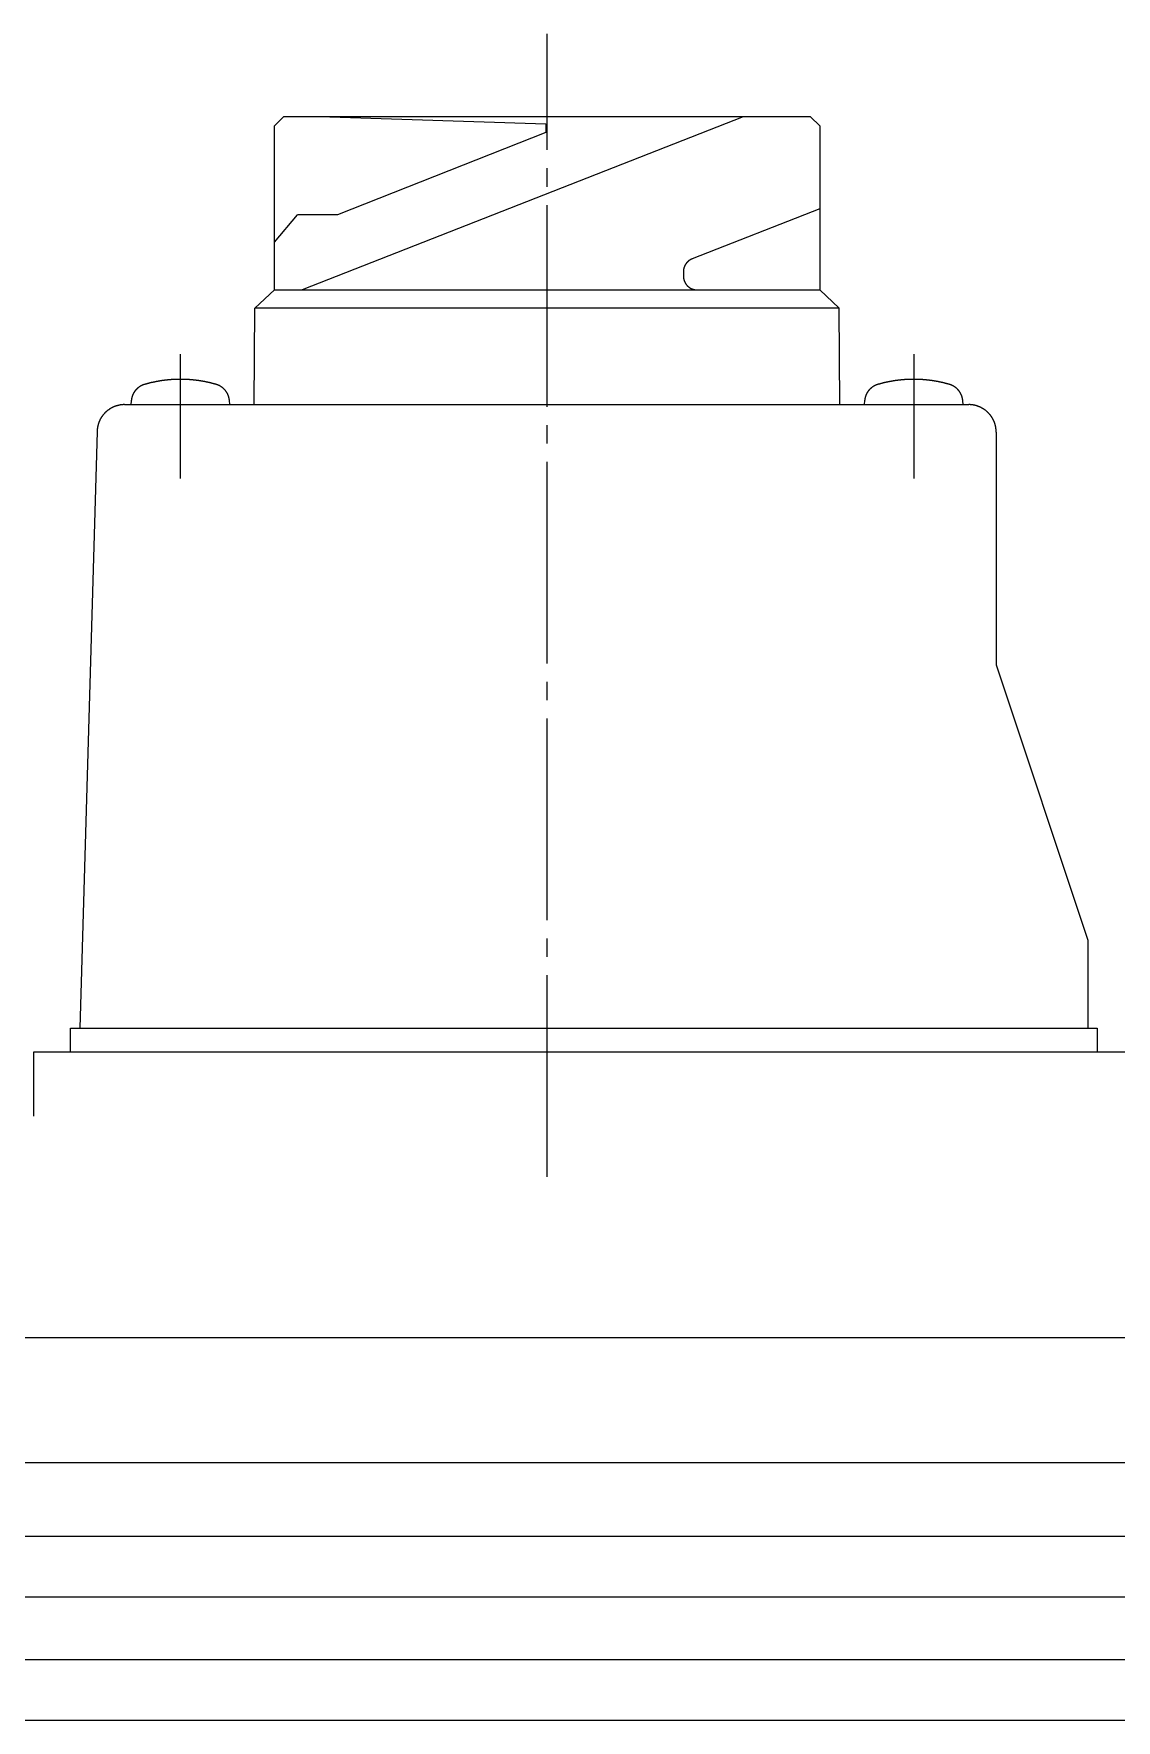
# Model space of a CAD drawing. Extents: x 0 to 671, y 0 to 384.
# Drawn here: x 289.4 to 348.4, y 291.6 to 383.5 of the extents above; entities that cross this region are included whole.
import ezdxf

# ---------------------------------------------------------------- set-up
doc = ezdxf.new("R2010")
doc.units = 0
doc.linetypes.add('DASH_CENTER', pattern=[14, 11, -1, 1, -1])
doc.layers.get('0').update_dxf_attribs({"linetype": 'CONTINUOUS'})

msp = doc.modelspace()

# ---------------------------------------------------------------- linework, layer by layer
at = {"color": 1, "linetype": 'DASH_CENTER'}
for p, q in [((317.39, 321.204), (317.39, 383.545)), ((297.39, 359.294), (297.39, 366.06)), ((337.39, 366.06), (337.39, 359.294))]:
    msp.add_line(p, q, dxfattribs=at)
at = {"color": 7, "linetype": 'CONTINUOUS'}
for p, q in [((302.515, 378.515), (303.015, 379.015)), ((331.765, 379.015), (303.015, 379.015)), ((331.765, 379.015), (303.025, 379.015)), ((328.096, 379.015), (304.036, 369.575)), ((305.542, 379.015), (317.332, 378.63)), ((332.265, 378.515), (331.765, 379.015)), ((302.515, 369.575), (302.515, 378.515)), ((317.332, 378.156), (305.952, 373.669)), ((317.332, 378.63), (317.332, 378.156)), ((332.265, 378.515), (332.265, 369.575)), ((302.515, 372.172), (303.77, 373.669)), ((305.952, 373.669), (303.77, 373.669)), ((332.265, 373.993), (325.303, 371.262)), ((324.827, 370.564), (324.827, 370.325)), ((301.455, 368.575), (302.515, 369.575)), ((302.515, 369.575), (325.577, 369.575)), ((325.577, 369.575), (332.265, 369.575)), ((332.265, 369.575), (333.325, 368.575)), ((332.265, 369.575), (333.325, 368.575)), ((301.415, 363.315), (301.455, 368.575)), ((333.325, 368.575), (301.455, 368.575)), ((333.364, 363.315), (333.324, 368.575)), ((294.714, 363.543), (294.693, 363.302)), ((300.085, 363.315), (300.066, 363.543)), ((334.714, 363.543), (334.694, 363.315)), ((340.087, 363.302), (340.066, 363.543)), ((294.346, 363.315), (340.39, 363.315)), ((292.847, 361.859), (291.898, 329.315)), ((341.89, 361.815), (341.89, 349.115)), ((341.89, 349.115), (346.89, 334.115)), ((346.89, 334.115), (346.89, 329.315)), ((291.39, 329.315), (347.39, 329.315)), ((291.39, 328.015), (291.39, 329.315)), ((347.39, 329.315), (347.39, 328.015)), ((289.39, 324.515), (289.39, 328.015)), ((289.39, 328.015), (376.89, 328.015)), ((375.89, 312.424), (255.39, 312.424)), ((255.39, 305.622), (375.89, 305.622)), ((255.39, 301.603), (375.89, 301.603)), ((255.39, 298.292), (375.89, 298.292)), ((255.39, 294.867), (375.89, 294.867)), ((255.39, 291.559), (375.89, 291.559))]:
    msp.add_line(p, q, dxfattribs=at)
for points in [[(325.303, 371.262, 0), (325.297, 371.26, 0), (325.29, 371.257, 0), (325.284, 371.254, 0), (325.277, 371.251, 0), (325.271, 371.249, 0), (325.264, 371.246, 0), (325.258, 371.243, 0), (325.252, 371.24, 0), (325.245, 371.237, 0), (325.239, 371.234, 0), (325.233, 371.23, 0), (325.227, 371.227, 0), (325.221, 371.224, 0), (325.214, 371.22, 0), (325.208, 371.217, 0), (325.202, 371.214, 0), (325.196, 371.21, 0), (325.19, 371.206, 0), (325.184, 371.203, 0), (325.178, 371.199, 0), (325.172, 371.195, 0), (325.166, 371.192, 0), (325.161, 371.188, 0), (325.155, 371.184, 0), (325.149, 371.18, 0), (325.143, 371.176, 0), (325.137, 371.172, 0), (325.132, 371.168, 0), (325.126, 371.163, 0), (325.121, 371.159, 0), (325.115, 371.155, 0), (325.11, 371.15, 0), (325.104, 371.146, 0), (325.099, 371.142, 0), (325.093, 371.137, 0), (325.088, 371.133, 0), (325.083, 371.128, 0), (325.077, 371.123, 0), (325.072, 371.119, 0), (325.067, 371.114, 0), (325.062, 371.109, 0), (325.057, 371.104, 0), (325.052, 371.099, 0), (325.047, 371.094, 0), (325.042, 371.089, 0), (325.037, 371.084, 0), (325.032, 371.079, 0), (325.027, 371.074, 0), (325.023, 371.069, 0), (325.018, 371.064, 0), (325.013, 371.059, 0), (325.009, 371.053, 0), (325.004, 371.048, 0), (325, 371.043, 0), (324.995, 371.037, 0), (324.991, 371.032, 0), (324.986, 371.026, 0), (324.982, 371.021, 0), (324.978, 371.015, 0), (324.974, 371.009, 0), (324.97, 371.004, 0), (324.965, 370.998, 0), (324.961, 370.992, 0), (324.957, 370.987, 0), (324.954, 370.981, 0), (324.95, 370.975, 0), (324.946, 370.969, 0), (324.942, 370.963, 0), (324.938, 370.957, 0), (324.935, 370.951, 0), (324.931, 370.945, 0), (324.928, 370.939, 0), (324.924, 370.933, 0), (324.921, 370.927, 0), (324.917, 370.921, 0), (324.914, 370.915, 0), (324.911, 370.908, 0), (324.908, 370.902, 0), (324.904, 370.896, 0), (324.901, 370.889, 0), (324.898, 370.883, 0), (324.895, 370.877, 0), (324.893, 370.87, 0), (324.89, 370.864, 0), (324.887, 370.858, 0), (324.884, 370.851, 0), (324.882, 370.845, 0), (324.879, 370.838, 0), (324.876, 370.832, 0), (324.874, 370.825, 0), (324.872, 370.818, 0), (324.869, 370.812, 0), (324.867, 370.805, 0), (324.865, 370.798, 0), (324.863, 370.792, 0), (324.86, 370.785, 0), (324.858, 370.778, 0), (324.856, 370.772, 0), (324.855, 370.765, 0), (324.853, 370.758, 0), (324.851, 370.751, 0), (324.849, 370.745, 0), (324.848, 370.738, 0), (324.846, 370.731, 0), (324.844, 370.724, 0), (324.843, 370.717, 0), (324.842, 370.71, 0), (324.84, 370.703, 0), (324.839, 370.697, 0), (324.838, 370.69, 0), (324.837, 370.683, 0), (324.836, 370.676, 0), (324.834, 370.669, 0), (324.834, 370.662, 0), (324.833, 370.655, 0), (324.832, 370.648, 0), (324.831, 370.641, 0), (324.83, 370.634, 0), (324.83, 370.627, 0), (324.829, 370.62, 0), (324.829, 370.613, 0), (324.828, 370.606, 0), (324.828, 370.599, 0), (324.828, 370.592, 0), (324.827, 370.585, 0), (324.827, 370.578, 0), (324.827, 370.571, 0), (324.827, 370.564, 0)], [(324.827, 370.325, 0), (324.827, 370.316, 0), (324.827, 370.307, 0), (324.828, 370.298, 0), (324.828, 370.289, 0), (324.829, 370.279, 0), (324.829, 370.27, 0), (324.83, 370.261, 0), (324.831, 370.252, 0), (324.832, 370.243, 0), (324.833, 370.234, 0), (324.834, 370.224, 0), (324.835, 370.215, 0), (324.837, 370.206, 0), (324.838, 370.197, 0), (324.84, 370.188, 0), (324.842, 370.179, 0), (324.843, 370.17, 0), (324.845, 370.161, 0), (324.847, 370.152, 0), (324.85, 370.143, 0), (324.852, 370.134, 0), (324.854, 370.125, 0), (324.857, 370.117, 0), (324.859, 370.108, 0), (324.862, 370.099, 0), (324.865, 370.09, 0), (324.868, 370.081, 0), (324.871, 370.073, 0), (324.874, 370.064, 0), (324.877, 370.056, 0), (324.881, 370.047, 0), (324.884, 370.038, 0), (324.888, 370.03, 0), (324.891, 370.022, 0), (324.895, 370.013, 0), (324.899, 370.005, 0), (324.903, 369.996, 0), (324.907, 369.988, 0), (324.911, 369.98, 0), (324.916, 369.972, 0), (324.92, 369.964, 0), (324.925, 369.956, 0), (324.929, 369.948, 0), (324.934, 369.94, 0), (324.939, 369.932, 0), (324.943, 369.924, 0), (324.948, 369.916, 0), (324.954, 369.909, 0), (324.959, 369.901, 0), (324.964, 369.894, 0), (324.969, 369.886, 0), (324.975, 369.879, 0), (324.98, 369.871, 0), (324.986, 369.864, 0), (324.992, 369.857, 0), (324.997, 369.85, 0), (325.003, 369.843, 0), (325.009, 369.836, 0), (325.015, 369.829, 0), (325.021, 369.822, 0), (325.028, 369.815, 0), (325.034, 369.808, 0), (325.04, 369.802, 0), (325.047, 369.795, 0), (325.053, 369.789, 0), (325.06, 369.782, 0), (325.067, 369.776, 0), (325.073, 369.77, 0), (325.08, 369.764, 0), (325.087, 369.758, 0), (325.094, 369.752, 0), (325.101, 369.746, 0), (325.108, 369.74, 0), (325.116, 369.734, 0), (325.123, 369.729, 0), (325.13, 369.723, 0), (325.138, 369.718, 0), (325.145, 369.712, 0), (325.153, 369.707, 0), (325.16, 369.702, 0), (325.168, 369.697, 0), (325.176, 369.692, 0), (325.184, 369.687, 0), (325.192, 369.682, 0), (325.199, 369.677, 0), (325.207, 369.673, 0), (325.215, 369.668, 0), (325.224, 369.664, 0), (325.232, 369.66, 0), (325.24, 369.656, 0), (325.248, 369.651, 0), (325.256, 369.647, 0), (325.265, 369.644, 0), (325.273, 369.64, 0), (325.282, 369.636, 0), (325.29, 369.633, 0), (325.299, 369.629, 0), (325.307, 369.626, 0), (325.316, 369.622, 0), (325.324, 369.619, 0), (325.333, 369.616, 0), (325.342, 369.613, 0), (325.351, 369.61, 0), (325.359, 369.608, 0), (325.368, 369.605, 0), (325.377, 369.603, 0), (325.386, 369.6, 0), (325.395, 369.598, 0), (325.404, 369.596, 0), (325.413, 369.594, 0), (325.422, 369.592, 0), (325.431, 369.59, 0), (325.44, 369.588, 0), (325.449, 369.586, 0), (325.458, 369.585, 0), (325.467, 369.584, 0), (325.476, 369.582, 0), (325.485, 369.581, 0), (325.494, 369.58, 0), (325.504, 369.579, 0), (325.513, 369.578, 0), (325.522, 369.577, 0), (325.531, 369.577, 0), (325.54, 369.576, 0), (325.55, 369.576, 0), (325.559, 369.576, 0), (325.568, 369.575, 0), (325.577, 369.575, 0)], [(295.43, 364.416, 0), (295.421, 364.413, 0), (295.412, 364.41, 0), (295.403, 364.407, 0), (295.394, 364.404, 0), (295.385, 364.401, 0), (295.376, 364.398, 0), (295.368, 364.395, 0), (295.359, 364.392, 0), (295.35, 364.389, 0), (295.341, 364.385, 0), (295.333, 364.382, 0), (295.324, 364.378, 0), (295.315, 364.374, 0), (295.307, 364.371, 0), (295.298, 364.367, 0), (295.29, 364.363, 0), (295.281, 364.359, 0), (295.273, 364.355, 0), (295.264, 364.351, 0), (295.256, 364.347, 0), (295.248, 364.342, 0), (295.239, 364.338, 0), (295.231, 364.333, 0), (295.223, 364.329, 0), (295.215, 364.324, 0), (295.207, 364.32, 0), (295.199, 364.315, 0), (295.191, 364.31, 0), (295.183, 364.305, 0), (295.175, 364.3, 0), (295.167, 364.295, 0), (295.159, 364.29, 0), (295.151, 364.285, 0), (295.143, 364.279, 0), (295.136, 364.274, 0), (295.128, 364.269, 0), (295.12, 364.263, 0), (295.113, 364.258, 0), (295.105, 364.252, 0), (295.098, 364.246, 0), (295.09, 364.241, 0), (295.083, 364.235, 0), (295.076, 364.229, 0), (295.069, 364.223, 0), (295.062, 364.217, 0), (295.054, 364.211, 0), (295.047, 364.204, 0), (295.04, 364.198, 0), (295.033, 364.192, 0), (295.027, 364.186, 0), (295.02, 364.179, 0), (295.013, 364.173, 0), (295.006, 364.166, 0), (295, 364.159, 0), (294.993, 364.153, 0), (294.987, 364.146, 0), (294.98, 364.139, 0), (294.974, 364.132, 0), (294.967, 364.125, 0), (294.961, 364.118, 0), (294.955, 364.111, 0), (294.949, 364.104, 0), (294.943, 364.097, 0), (294.937, 364.09, 0), (294.931, 364.083, 0), (294.925, 364.075, 0), (294.919, 364.068, 0), (294.914, 364.06, 0), (294.908, 364.053, 0), (294.902, 364.045, 0), (294.897, 364.038, 0), (294.892, 364.03, 0), (294.886, 364.022, 0), (294.881, 364.015, 0), (294.876, 364.007, 0), (294.871, 363.999, 0), (294.866, 363.991, 0), (294.861, 363.983, 0), (294.856, 363.975, 0), (294.851, 363.967, 0), (294.846, 363.959, 0), (294.841, 363.951, 0), (294.837, 363.943, 0), (294.832, 363.935, 0), (294.828, 363.926, 0), (294.823, 363.918, 0), (294.819, 363.91, 0), (294.815, 363.901, 0), (294.811, 363.893, 0), (294.807, 363.885, 0), (294.803, 363.876, 0), (294.799, 363.868, 0), (294.795, 363.859, 0), (294.791, 363.85, 0), (294.788, 363.842, 0), (294.784, 363.833, 0), (294.78, 363.824, 0), (294.777, 363.816, 0), (294.774, 363.807, 0), (294.77, 363.798, 0), (294.767, 363.789, 0), (294.764, 363.78, 0), (294.761, 363.772, 0), (294.758, 363.763, 0), (294.755, 363.754, 0), (294.753, 363.745, 0), (294.75, 363.736, 0), (294.747, 363.727, 0), (294.745, 363.718, 0), (294.743, 363.709, 0), (294.74, 363.7, 0), (294.738, 363.691, 0), (294.736, 363.681, 0), (294.734, 363.672, 0), (294.732, 363.663, 0), (294.73, 363.654, 0), (294.728, 363.645, 0), (294.726, 363.636, 0), (294.725, 363.626, 0), (294.723, 363.617, 0), (294.722, 363.608, 0), (294.72, 363.599, 0), (294.719, 363.589, 0), (294.718, 363.58, 0), (294.717, 363.571, 0), (294.716, 363.561, 0), (294.715, 363.552, 0), (294.714, 363.543, 0)], [(297.39, 364.695, 0), (297.374, 364.695, 0), (297.359, 364.695, 0), (297.343, 364.695, 0), (297.328, 364.695, 0), (297.312, 364.695, 0), (297.297, 364.695, 0), (297.281, 364.695, 0), (297.266, 364.694, 0), (297.25, 364.694, 0), (297.234, 364.694, 0), (297.219, 364.693, 0), (297.203, 364.693, 0), (297.188, 364.693, 0), (297.172, 364.692, 0), (297.157, 364.692, 0), (297.141, 364.691, 0), (297.126, 364.69, 0), (297.11, 364.69, 0), (297.095, 364.689, 0), (297.079, 364.689, 0), (297.064, 364.688, 0), (297.048, 364.687, 0), (297.033, 364.686, 0), (297.017, 364.686, 0), (297.002, 364.685, 0), (296.986, 364.684, 0), (296.971, 364.683, 0), (296.955, 364.682, 0), (296.94, 364.681, 0), (296.924, 364.68, 0), (296.909, 364.679, 0), (296.894, 364.678, 0), (296.878, 364.677, 0), (296.863, 364.676, 0), (296.847, 364.674, 0), (296.832, 364.673, 0), (296.816, 364.672, 0), (296.801, 364.671, 0), (296.785, 364.669, 0), (296.77, 364.668, 0), (296.754, 364.667, 0), (296.739, 364.665, 0), (296.723, 364.664, 0), (296.708, 364.662, 0), (296.693, 364.661, 0), (296.677, 364.659, 0), (296.662, 364.657, 0), (296.646, 364.656, 0), (296.631, 364.654, 0), (296.615, 364.652, 0), (296.6, 364.651, 0), (296.585, 364.649, 0), (296.569, 364.647, 0), (296.554, 364.645, 0), (296.538, 364.643, 0), (296.523, 364.642, 0), (296.508, 364.64, 0), (296.492, 364.638, 0), (296.477, 364.636, 0), (296.461, 364.634, 0), (296.446, 364.632, 0), (296.431, 364.629, 0), (296.415, 364.627, 0), (296.4, 364.625, 0), (296.385, 364.623, 0), (296.369, 364.621, 0), (296.354, 364.618, 0), (296.338, 364.616, 0), (296.323, 364.614, 0), (296.308, 364.611, 0), (296.292, 364.609, 0), (296.277, 364.606, 0), (296.262, 364.604, 0), (296.247, 364.601, 0), (296.231, 364.599, 0), (296.216, 364.596, 0), (296.201, 364.594, 0), (296.185, 364.591, 0), (296.17, 364.588, 0), (296.155, 364.586, 0), (296.139, 364.583, 0), (296.124, 364.58, 0), (296.109, 364.577, 0), (296.094, 364.574, 0), (296.078, 364.572, 0), (296.063, 364.569, 0), (296.048, 364.566, 0), (296.033, 364.563, 0), (296.018, 364.56, 0), (296.002, 364.557, 0), (295.987, 364.553, 0), (295.972, 364.55, 0), (295.957, 364.547, 0), (295.942, 364.544, 0), (295.926, 364.541, 0), (295.911, 364.538, 0), (295.896, 364.534, 0), (295.881, 364.531, 0), (295.866, 364.528, 0), (295.851, 364.524, 0), (295.835, 364.521, 0), (295.82, 364.517, 0), (295.805, 364.514, 0), (295.79, 364.51, 0), (295.775, 364.507, 0), (295.76, 364.503, 0), (295.745, 364.499, 0), (295.73, 364.496, 0), (295.715, 364.492, 0), (295.7, 364.488, 0), (295.685, 364.485, 0), (295.67, 364.481, 0), (295.654, 364.477, 0), (295.639, 364.473, 0), (295.624, 364.469, 0), (295.609, 364.465, 0), (295.594, 364.461, 0), (295.579, 364.457, 0), (295.564, 364.453, 0), (295.549, 364.449, 0), (295.535, 364.445, 0), (295.52, 364.441, 0), (295.505, 364.437, 0), (295.49, 364.433, 0), (295.475, 364.428, 0), (295.46, 364.424, 0), (295.445, 364.42, 0), (295.43, 364.416, 0)], [(299.349, 364.416, 0), (299.334, 364.42, 0), (299.319, 364.424, 0), (299.305, 364.428, 0), (299.29, 364.433, 0), (299.275, 364.437, 0), (299.26, 364.441, 0), (299.245, 364.445, 0), (299.23, 364.449, 0), (299.215, 364.453, 0), (299.2, 364.457, 0), (299.185, 364.461, 0), (299.17, 364.465, 0), (299.155, 364.469, 0), (299.14, 364.473, 0), (299.125, 364.477, 0), (299.11, 364.481, 0), (299.095, 364.485, 0), (299.08, 364.488, 0), (299.065, 364.492, 0), (299.049, 364.496, 0), (299.034, 364.499, 0), (299.019, 364.503, 0), (299.004, 364.507, 0), (298.989, 364.51, 0), (298.974, 364.514, 0), (298.959, 364.517, 0), (298.944, 364.521, 0), (298.929, 364.524, 0), (298.914, 364.528, 0), (298.898, 364.531, 0), (298.883, 364.534, 0), (298.868, 364.538, 0), (298.853, 364.541, 0), (298.838, 364.544, 0), (298.823, 364.547, 0), (298.807, 364.55, 0), (298.792, 364.553, 0), (298.777, 364.557, 0), (298.762, 364.56, 0), (298.746, 364.563, 0), (298.731, 364.566, 0), (298.716, 364.569, 0), (298.701, 364.572, 0), (298.686, 364.574, 0), (298.67, 364.577, 0), (298.655, 364.58, 0), (298.64, 364.583, 0), (298.624, 364.586, 0), (298.609, 364.588, 0), (298.594, 364.591, 0), (298.579, 364.594, 0), (298.563, 364.596, 0), (298.548, 364.599, 0), (298.533, 364.601, 0), (298.517, 364.604, 0), (298.502, 364.606, 0), (298.487, 364.609, 0), (298.471, 364.611, 0), (298.456, 364.614, 0), (298.441, 364.616, 0), (298.425, 364.618, 0), (298.41, 364.621, 0), (298.395, 364.623, 0), (298.379, 364.625, 0), (298.364, 364.627, 0), (298.349, 364.629, 0), (298.333, 364.632, 0), (298.318, 364.634, 0), (298.303, 364.636, 0), (298.287, 364.638, 0), (298.272, 364.64, 0), (298.256, 364.642, 0), (298.241, 364.643, 0), (298.226, 364.645, 0), (298.21, 364.647, 0), (298.195, 364.649, 0), (298.179, 364.651, 0), (298.164, 364.652, 0), (298.148, 364.654, 0), (298.133, 364.656, 0), (298.118, 364.657, 0), (298.102, 364.659, 0), (298.087, 364.661, 0), (298.071, 364.662, 0), (298.056, 364.664, 0), (298.04, 364.665, 0), (298.025, 364.667, 0), (298.009, 364.668, 0), (297.994, 364.669, 0), (297.979, 364.671, 0), (297.963, 364.672, 0), (297.948, 364.673, 0), (297.932, 364.674, 0), (297.917, 364.676, 0), (297.901, 364.677, 0), (297.886, 364.678, 0), (297.87, 364.679, 0), (297.855, 364.68, 0), (297.839, 364.681, 0), (297.824, 364.682, 0), (297.808, 364.683, 0), (297.793, 364.684, 0), (297.777, 364.685, 0), (297.762, 364.686, 0), (297.746, 364.686, 0), (297.731, 364.687, 0), (297.715, 364.688, 0), (297.7, 364.689, 0), (297.684, 364.689, 0), (297.669, 364.69, 0), (297.653, 364.69, 0), (297.638, 364.691, 0), (297.622, 364.692, 0), (297.607, 364.692, 0), (297.591, 364.693, 0), (297.576, 364.693, 0), (297.56, 364.693, 0), (297.545, 364.694, 0), (297.529, 364.694, 0), (297.514, 364.694, 0), (297.498, 364.695, 0), (297.483, 364.695, 0), (297.467, 364.695, 0), (297.452, 364.695, 0), (297.436, 364.695, 0), (297.421, 364.695, 0), (297.405, 364.695, 0), (297.39, 364.695, 0)], [(300.066, 363.543, 0), (300.065, 363.552, 0), (300.064, 363.561, 0), (300.063, 363.571, 0), (300.062, 363.58, 0), (300.06, 363.589, 0), (300.059, 363.599, 0), (300.058, 363.608, 0), (300.056, 363.617, 0), (300.055, 363.626, 0), (300.053, 363.636, 0), (300.051, 363.645, 0), (300.049, 363.654, 0), (300.048, 363.663, 0), (300.046, 363.672, 0), (300.043, 363.681, 0), (300.041, 363.691, 0), (300.039, 363.7, 0), (300.037, 363.709, 0), (300.034, 363.718, 0), (300.032, 363.727, 0), (300.029, 363.736, 0), (300.027, 363.745, 0), (300.024, 363.754, 0), (300.021, 363.763, 0), (300.018, 363.772, 0), (300.015, 363.78, 0), (300.012, 363.789, 0), (300.009, 363.798, 0), (300.006, 363.807, 0), (300.002, 363.816, 0), (299.999, 363.824, 0), (299.995, 363.833, 0), (299.992, 363.842, 0), (299.988, 363.85, 0), (299.984, 363.859, 0), (299.98, 363.868, 0), (299.977, 363.876, 0), (299.973, 363.885, 0), (299.969, 363.893, 0), (299.964, 363.901, 0), (299.96, 363.91, 0), (299.956, 363.918, 0), (299.951, 363.926, 0), (299.947, 363.935, 0), (299.943, 363.943, 0), (299.938, 363.951, 0), (299.933, 363.959, 0), (299.928, 363.967, 0), (299.924, 363.975, 0), (299.919, 363.983, 0), (299.914, 363.991, 0), (299.909, 363.999, 0), (299.904, 364.007, 0), (299.898, 364.015, 0), (299.893, 364.022, 0), (299.888, 364.03, 0), (299.882, 364.038, 0), (299.877, 364.045, 0), (299.871, 364.053, 0), (299.866, 364.06, 0), (299.86, 364.068, 0), (299.854, 364.075, 0), (299.848, 364.083, 0), (299.842, 364.09, 0), (299.836, 364.097, 0), (299.83, 364.104, 0), (299.824, 364.111, 0), (299.818, 364.118, 0), (299.812, 364.125, 0), (299.805, 364.132, 0), (299.799, 364.139, 0), (299.793, 364.146, 0), (299.786, 364.153, 0), (299.78, 364.159, 0), (299.773, 364.166, 0), (299.766, 364.173, 0), (299.76, 364.179, 0), (299.753, 364.186, 0), (299.746, 364.192, 0), (299.739, 364.198, 0), (299.732, 364.204, 0), (299.725, 364.211, 0), (299.718, 364.217, 0), (299.711, 364.223, 0), (299.703, 364.229, 0), (299.696, 364.235, 0), (299.689, 364.241, 0), (299.681, 364.246, 0), (299.674, 364.252, 0), (299.666, 364.258, 0), (299.659, 364.263, 0), (299.651, 364.269, 0), (299.644, 364.274, 0), (299.636, 364.279, 0), (299.628, 364.285, 0), (299.62, 364.29, 0), (299.613, 364.295, 0), (299.605, 364.3, 0), (299.597, 364.305, 0), (299.589, 364.31, 0), (299.581, 364.315, 0), (299.573, 364.32, 0), (299.565, 364.324, 0), (299.556, 364.329, 0), (299.548, 364.333, 0), (299.54, 364.338, 0), (299.532, 364.342, 0), (299.523, 364.347, 0), (299.515, 364.351, 0), (299.506, 364.355, 0), (299.498, 364.359, 0), (299.49, 364.363, 0), (299.481, 364.367, 0), (299.472, 364.371, 0), (299.464, 364.374, 0), (299.455, 364.378, 0), (299.447, 364.382, 0), (299.438, 364.385, 0), (299.429, 364.389, 0), (299.42, 364.392, 0), (299.412, 364.395, 0), (299.403, 364.398, 0), (299.394, 364.401, 0), (299.385, 364.404, 0), (299.376, 364.407, 0), (299.367, 364.41, 0), (299.358, 364.413, 0), (299.349, 364.416, 0)], [(335.43, 364.416, 0), (335.421, 364.413, 0), (335.412, 364.41, 0), (335.403, 364.407, 0), (335.394, 364.404, 0), (335.385, 364.401, 0), (335.376, 364.398, 0), (335.368, 364.395, 0), (335.359, 364.392, 0), (335.35, 364.389, 0), (335.341, 364.385, 0), (335.333, 364.382, 0), (335.324, 364.378, 0), (335.315, 364.374, 0), (335.307, 364.371, 0), (335.298, 364.367, 0), (335.29, 364.363, 0), (335.281, 364.359, 0), (335.273, 364.355, 0), (335.264, 364.351, 0), (335.256, 364.347, 0), (335.248, 364.342, 0), (335.239, 364.338, 0), (335.231, 364.333, 0), (335.223, 364.329, 0), (335.215, 364.324, 0), (335.207, 364.32, 0), (335.199, 364.315, 0), (335.191, 364.31, 0), (335.183, 364.305, 0), (335.175, 364.3, 0), (335.167, 364.295, 0), (335.159, 364.29, 0), (335.151, 364.285, 0), (335.143, 364.279, 0), (335.136, 364.274, 0), (335.128, 364.269, 0), (335.12, 364.263, 0), (335.113, 364.258, 0), (335.105, 364.252, 0), (335.098, 364.246, 0), (335.09, 364.241, 0), (335.083, 364.235, 0), (335.076, 364.229, 0), (335.069, 364.223, 0), (335.062, 364.217, 0), (335.054, 364.211, 0), (335.047, 364.204, 0), (335.04, 364.198, 0), (335.033, 364.192, 0), (335.027, 364.186, 0), (335.02, 364.179, 0), (335.013, 364.173, 0), (335.006, 364.166, 0), (335, 364.159, 0), (334.993, 364.153, 0), (334.987, 364.146, 0), (334.98, 364.139, 0), (334.974, 364.132, 0), (334.967, 364.125, 0), (334.961, 364.118, 0), (334.955, 364.111, 0), (334.949, 364.104, 0), (334.943, 364.097, 0), (334.937, 364.09, 0), (334.931, 364.083, 0), (334.925, 364.075, 0), (334.919, 364.068, 0), (334.914, 364.06, 0), (334.908, 364.053, 0), (334.902, 364.045, 0), (334.897, 364.038, 0), (334.892, 364.03, 0), (334.886, 364.022, 0), (334.881, 364.015, 0), (334.876, 364.007, 0), (334.871, 363.999, 0), (334.866, 363.991, 0), (334.861, 363.983, 0), (334.856, 363.975, 0), (334.851, 363.967, 0), (334.846, 363.959, 0), (334.841, 363.951, 0), (334.837, 363.943, 0), (334.832, 363.935, 0), (334.828, 363.926, 0), (334.823, 363.918, 0), (334.819, 363.91, 0), (334.815, 363.901, 0), (334.811, 363.893, 0), (334.807, 363.885, 0), (334.803, 363.876, 0), (334.799, 363.868, 0), (334.795, 363.859, 0), (334.791, 363.85, 0), (334.788, 363.842, 0), (334.784, 363.833, 0), (334.78, 363.824, 0), (334.777, 363.816, 0), (334.774, 363.807, 0), (334.77, 363.798, 0), (334.767, 363.789, 0), (334.764, 363.78, 0), (334.761, 363.772, 0), (334.758, 363.763, 0), (334.755, 363.754, 0), (334.753, 363.745, 0), (334.75, 363.736, 0), (334.747, 363.727, 0), (334.745, 363.718, 0), (334.743, 363.709, 0), (334.74, 363.7, 0), (334.738, 363.691, 0), (334.736, 363.681, 0), (334.734, 363.672, 0), (334.732, 363.663, 0), (334.73, 363.654, 0), (334.728, 363.645, 0), (334.726, 363.636, 0), (334.725, 363.626, 0), (334.723, 363.617, 0), (334.722, 363.608, 0), (334.72, 363.599, 0), (334.719, 363.589, 0), (334.718, 363.58, 0), (334.717, 363.571, 0), (334.716, 363.561, 0), (334.715, 363.552, 0), (334.714, 363.543, 0)], [(337.39, 364.695, 0), (337.374, 364.695, 0), (337.359, 364.695, 0), (337.343, 364.695, 0), (337.328, 364.695, 0), (337.312, 364.695, 0), (337.297, 364.695, 0), (337.281, 364.695, 0), (337.266, 364.694, 0), (337.25, 364.694, 0), (337.234, 364.694, 0), (337.219, 364.693, 0), (337.203, 364.693, 0), (337.188, 364.693, 0), (337.172, 364.692, 0), (337.157, 364.692, 0), (337.141, 364.691, 0), (337.126, 364.69, 0), (337.11, 364.69, 0), (337.095, 364.689, 0), (337.079, 364.689, 0), (337.064, 364.688, 0), (337.048, 364.687, 0), (337.033, 364.686, 0), (337.017, 364.686, 0), (337.002, 364.685, 0), (336.986, 364.684, 0), (336.971, 364.683, 0), (336.955, 364.682, 0), (336.94, 364.681, 0), (336.924, 364.68, 0), (336.909, 364.679, 0), (336.894, 364.678, 0), (336.878, 364.677, 0), (336.863, 364.676, 0), (336.847, 364.674, 0), (336.832, 364.673, 0), (336.816, 364.672, 0), (336.801, 364.671, 0), (336.785, 364.669, 0), (336.77, 364.668, 0), (336.754, 364.667, 0), (336.739, 364.665, 0), (336.723, 364.664, 0), (336.708, 364.662, 0), (336.693, 364.661, 0), (336.677, 364.659, 0), (336.662, 364.657, 0), (336.646, 364.656, 0), (336.631, 364.654, 0), (336.615, 364.652, 0), (336.6, 364.651, 0), (336.585, 364.649, 0), (336.569, 364.647, 0), (336.554, 364.645, 0), (336.538, 364.643, 0), (336.523, 364.642, 0), (336.508, 364.64, 0), (336.492, 364.638, 0), (336.477, 364.636, 0), (336.461, 364.634, 0), (336.446, 364.632, 0), (336.431, 364.629, 0), (336.415, 364.627, 0), (336.4, 364.625, 0), (336.385, 364.623, 0), (336.369, 364.621, 0), (336.354, 364.618, 0), (336.338, 364.616, 0), (336.323, 364.614, 0), (336.308, 364.611, 0), (336.292, 364.609, 0), (336.277, 364.606, 0), (336.262, 364.604, 0), (336.247, 364.601, 0), (336.231, 364.599, 0), (336.216, 364.596, 0), (336.201, 364.594, 0), (336.185, 364.591, 0), (336.17, 364.588, 0), (336.155, 364.586, 0), (336.139, 364.583, 0), (336.124, 364.58, 0), (336.109, 364.577, 0), (336.094, 364.574, 0), (336.078, 364.572, 0), (336.063, 364.569, 0), (336.048, 364.566, 0), (336.033, 364.563, 0), (336.018, 364.56, 0), (336.002, 364.557, 0), (335.987, 364.553, 0), (335.972, 364.55, 0), (335.957, 364.547, 0), (335.942, 364.544, 0), (335.926, 364.541, 0), (335.911, 364.538, 0), (335.896, 364.534, 0), (335.881, 364.531, 0), (335.866, 364.528, 0), (335.851, 364.524, 0), (335.835, 364.521, 0), (335.82, 364.517, 0), (335.805, 364.514, 0), (335.79, 364.51, 0), (335.775, 364.507, 0), (335.76, 364.503, 0), (335.745, 364.499, 0), (335.73, 364.496, 0), (335.715, 364.492, 0), (335.7, 364.488, 0), (335.685, 364.485, 0), (335.67, 364.481, 0), (335.654, 364.477, 0), (335.639, 364.473, 0), (335.624, 364.469, 0), (335.609, 364.465, 0), (335.594, 364.461, 0), (335.579, 364.457, 0), (335.564, 364.453, 0), (335.549, 364.449, 0), (335.535, 364.445, 0), (335.52, 364.441, 0), (335.505, 364.437, 0), (335.49, 364.433, 0), (335.475, 364.428, 0), (335.46, 364.424, 0), (335.445, 364.42, 0), (335.43, 364.416, 0)], [(339.349, 364.416, 0), (339.334, 364.42, 0), (339.319, 364.424, 0), (339.305, 364.428, 0), (339.29, 364.433, 0), (339.275, 364.437, 0), (339.26, 364.441, 0), (339.245, 364.445, 0), (339.23, 364.449, 0), (339.215, 364.453, 0), (339.2, 364.457, 0), (339.185, 364.461, 0), (339.17, 364.465, 0), (339.155, 364.469, 0), (339.14, 364.473, 0), (339.125, 364.477, 0), (339.11, 364.481, 0), (339.095, 364.485, 0), (339.08, 364.488, 0), (339.065, 364.492, 0), (339.049, 364.496, 0), (339.034, 364.499, 0), (339.019, 364.503, 0), (339.004, 364.507, 0), (338.989, 364.51, 0), (338.974, 364.514, 0), (338.959, 364.517, 0), (338.944, 364.521, 0), (338.929, 364.524, 0), (338.914, 364.528, 0), (338.898, 364.531, 0), (338.883, 364.534, 0), (338.868, 364.538, 0), (338.853, 364.541, 0), (338.838, 364.544, 0), (338.823, 364.547, 0), (338.807, 364.55, 0), (338.792, 364.553, 0), (338.777, 364.557, 0), (338.762, 364.56, 0), (338.746, 364.563, 0), (338.731, 364.566, 0), (338.716, 364.569, 0), (338.701, 364.572, 0), (338.686, 364.574, 0), (338.67, 364.577, 0), (338.655, 364.58, 0), (338.64, 364.583, 0), (338.624, 364.586, 0), (338.609, 364.588, 0), (338.594, 364.591, 0), (338.579, 364.594, 0), (338.563, 364.596, 0), (338.548, 364.599, 0), (338.533, 364.601, 0), (338.517, 364.604, 0), (338.502, 364.606, 0), (338.487, 364.609, 0), (338.471, 364.611, 0), (338.456, 364.614, 0), (338.441, 364.616, 0), (338.425, 364.618, 0), (338.41, 364.621, 0), (338.395, 364.623, 0), (338.379, 364.625, 0), (338.364, 364.627, 0), (338.349, 364.629, 0), (338.333, 364.632, 0), (338.318, 364.634, 0), (338.303, 364.636, 0), (338.287, 364.638, 0), (338.272, 364.64, 0), (338.256, 364.642, 0), (338.241, 364.643, 0), (338.226, 364.645, 0), (338.21, 364.647, 0), (338.195, 364.649, 0), (338.179, 364.651, 0), (338.164, 364.652, 0), (338.148, 364.654, 0), (338.133, 364.656, 0), (338.118, 364.657, 0), (338.102, 364.659, 0), (338.087, 364.661, 0), (338.071, 364.662, 0), (338.056, 364.664, 0), (338.04, 364.665, 0), (338.025, 364.667, 0), (338.009, 364.668, 0), (337.994, 364.669, 0), (337.979, 364.671, 0), (337.963, 364.672, 0), (337.948, 364.673, 0), (337.932, 364.674, 0), (337.917, 364.676, 0), (337.901, 364.677, 0), (337.886, 364.678, 0), (337.87, 364.679, 0), (337.855, 364.68, 0), (337.839, 364.681, 0), (337.824, 364.682, 0), (337.808, 364.683, 0), (337.793, 364.684, 0), (337.777, 364.685, 0), (337.762, 364.686, 0), (337.746, 364.686, 0), (337.731, 364.687, 0), (337.715, 364.688, 0), (337.7, 364.689, 0), (337.684, 364.689, 0), (337.669, 364.69, 0), (337.653, 364.69, 0), (337.638, 364.691, 0), (337.622, 364.692, 0), (337.607, 364.692, 0), (337.591, 364.693, 0), (337.576, 364.693, 0), (337.56, 364.693, 0), (337.545, 364.694, 0), (337.529, 364.694, 0), (337.514, 364.694, 0), (337.498, 364.695, 0), (337.483, 364.695, 0), (337.467, 364.695, 0), (337.452, 364.695, 0), (337.436, 364.695, 0), (337.421, 364.695, 0), (337.405, 364.695, 0), (337.39, 364.695, 0)], [(340.066, 363.543, 0), (340.065, 363.552, 0), (340.064, 363.561, 0), (340.063, 363.571, 0), (340.062, 363.58, 0), (340.06, 363.589, 0), (340.059, 363.599, 0), (340.058, 363.608, 0), (340.056, 363.617, 0), (340.055, 363.626, 0), (340.053, 363.636, 0), (340.051, 363.645, 0), (340.049, 363.654, 0), (340.048, 363.663, 0), (340.046, 363.672, 0), (340.043, 363.681, 0), (340.041, 363.691, 0), (340.039, 363.7, 0), (340.037, 363.709, 0), (340.034, 363.718, 0), (340.032, 363.727, 0), (340.029, 363.736, 0), (340.027, 363.745, 0), (340.024, 363.754, 0), (340.021, 363.763, 0), (340.018, 363.772, 0), (340.015, 363.78, 0), (340.012, 363.789, 0), (340.009, 363.798, 0), (340.006, 363.807, 0), (340.002, 363.816, 0), (339.999, 363.824, 0), (339.995, 363.833, 0), (339.992, 363.842, 0), (339.988, 363.85, 0), (339.984, 363.859, 0), (339.98, 363.868, 0), (339.977, 363.876, 0), (339.973, 363.885, 0), (339.969, 363.893, 0), (339.964, 363.901, 0), (339.96, 363.91, 0), (339.956, 363.918, 0), (339.951, 363.926, 0), (339.947, 363.935, 0), (339.943, 363.943, 0), (339.938, 363.951, 0), (339.933, 363.959, 0), (339.928, 363.967, 0), (339.924, 363.975, 0), (339.919, 363.983, 0), (339.914, 363.991, 0), (339.909, 363.999, 0), (339.904, 364.007, 0), (339.898, 364.015, 0), (339.893, 364.022, 0), (339.888, 364.03, 0), (339.882, 364.038, 0), (339.877, 364.045, 0), (339.871, 364.053, 0), (339.866, 364.06, 0), (339.86, 364.068, 0), (339.854, 364.075, 0), (339.848, 364.083, 0), (339.842, 364.09, 0), (339.836, 364.097, 0), (339.83, 364.104, 0), (339.824, 364.111, 0), (339.818, 364.118, 0), (339.812, 364.125, 0), (339.805, 364.132, 0), (339.799, 364.139, 0), (339.793, 364.146, 0), (339.786, 364.153, 0), (339.78, 364.159, 0), (339.773, 364.166, 0), (339.766, 364.173, 0), (339.76, 364.179, 0), (339.753, 364.186, 0), (339.746, 364.192, 0), (339.739, 364.198, 0), (339.732, 364.204, 0), (339.725, 364.211, 0), (339.718, 364.217, 0), (339.711, 364.223, 0), (339.703, 364.229, 0), (339.696, 364.235, 0), (339.689, 364.241, 0), (339.681, 364.246, 0), (339.674, 364.252, 0), (339.666, 364.258, 0), (339.659, 364.263, 0), (339.651, 364.269, 0), (339.644, 364.274, 0), (339.636, 364.279, 0), (339.628, 364.285, 0), (339.62, 364.29, 0), (339.613, 364.295, 0), (339.605, 364.3, 0), (339.597, 364.305, 0), (339.589, 364.31, 0), (339.581, 364.315, 0), (339.573, 364.32, 0), (339.565, 364.324, 0), (339.556, 364.329, 0), (339.548, 364.333, 0), (339.54, 364.338, 0), (339.532, 364.342, 0), (339.523, 364.347, 0), (339.515, 364.351, 0), (339.506, 364.355, 0), (339.498, 364.359, 0), (339.49, 364.363, 0), (339.481, 364.367, 0), (339.472, 364.371, 0), (339.464, 364.374, 0), (339.455, 364.378, 0), (339.447, 364.382, 0), (339.438, 364.385, 0), (339.429, 364.389, 0), (339.42, 364.392, 0), (339.412, 364.395, 0), (339.403, 364.398, 0), (339.394, 364.401, 0), (339.385, 364.404, 0), (339.376, 364.407, 0), (339.367, 364.41, 0), (339.358, 364.413, 0), (339.349, 364.416, 0)], [(294.346, 363.315, 0), (294.328, 363.315, 0), (294.31, 363.315, 0), (294.292, 363.314, 0), (294.274, 363.314, 0), (294.256, 363.313, 0), (294.238, 363.312, 0), (294.22, 363.31, 0), (294.202, 363.308, 0), (294.184, 363.307, 0), (294.166, 363.305, 0), (294.148, 363.302, 0), (294.13, 363.3, 0), (294.113, 363.297, 0), (294.095, 363.294, 0), (294.077, 363.291, 0), (294.059, 363.288, 0), (294.041, 363.284, 0), (294.024, 363.28, 0), (294.006, 363.276, 0), (293.989, 363.272, 0), (293.971, 363.268, 0), (293.954, 363.263, 0), (293.936, 363.258, 0), (293.919, 363.253, 0), (293.902, 363.248, 0), (293.884, 363.242, 0), (293.867, 363.237, 0), (293.85, 363.231, 0), (293.833, 363.225, 0), (293.816, 363.219, 0), (293.799, 363.212, 0), (293.783, 363.205, 0), (293.766, 363.199, 0), (293.749, 363.191, 0), (293.733, 363.184, 0), (293.716, 363.177, 0), (293.7, 363.169, 0), (293.684, 363.161, 0), (293.667, 363.153, 0), (293.651, 363.145, 0), (293.635, 363.136, 0), (293.62, 363.128, 0), (293.604, 363.119, 0), (293.588, 363.11, 0), (293.573, 363.1, 0), (293.557, 363.091, 0), (293.542, 363.081, 0), (293.527, 363.072, 0), (293.512, 363.062, 0), (293.497, 363.052, 0), (293.482, 363.041, 0), (293.467, 363.031, 0), (293.453, 363.02, 0), (293.438, 363.009, 0), (293.424, 362.998, 0), (293.41, 362.987, 0), (293.396, 362.976, 0), (293.382, 362.964, 0), (293.368, 362.952, 0), (293.354, 362.941, 0), (293.341, 362.929, 0), (293.328, 362.916, 0), (293.314, 362.904, 0), (293.301, 362.891, 0), (293.288, 362.879, 0), (293.276, 362.866, 0), (293.263, 362.853, 0), (293.251, 362.84, 0), (293.239, 362.827, 0), (293.226, 362.813, 0), (293.214, 362.8, 0), (293.203, 362.786, 0), (293.191, 362.772, 0), (293.18, 362.758, 0), (293.168, 362.744, 0), (293.157, 362.73, 0), (293.146, 362.715, 0), (293.136, 362.701, 0), (293.125, 362.686, 0), (293.115, 362.671, 0), (293.104, 362.657, 0), (293.094, 362.642, 0), (293.085, 362.626, 0), (293.075, 362.611, 0), (293.065, 362.596, 0), (293.056, 362.58, 0), (293.047, 362.565, 0), (293.038, 362.549, 0), (293.029, 362.533, 0), (293.021, 362.517, 0), (293.012, 362.501, 0), (293.004, 362.485, 0), (292.996, 362.469, 0), (292.988, 362.453, 0), (292.981, 362.436, 0), (292.974, 362.42, 0), (292.966, 362.403, 0), (292.959, 362.386, 0), (292.953, 362.37, 0), (292.946, 362.353, 0), (292.94, 362.336, 0), (292.933, 362.319, 0), (292.928, 362.302, 0), (292.922, 362.285, 0), (292.916, 362.268, 0), (292.911, 362.25, 0), (292.906, 362.233, 0), (292.901, 362.216, 0), (292.896, 362.198, 0), (292.892, 362.181, 0), (292.887, 362.163, 0), (292.883, 362.146, 0), (292.879, 362.128, 0), (292.876, 362.11, 0), (292.872, 362.093, 0), (292.869, 362.075, 0), (292.866, 362.057, 0), (292.863, 362.039, 0), (292.861, 362.021, 0), (292.858, 362.003, 0), (292.856, 361.985, 0), (292.854, 361.967, 0), (292.852, 361.949, 0), (292.851, 361.931, 0), (292.85, 361.913, 0), (292.849, 361.895, 0), (292.848, 361.877, 0), (292.847, 361.859, 0)], [(341.89, 361.815, 0), (341.89, 361.834, 0), (341.889, 361.852, 0), (341.889, 361.871, 0), (341.888, 361.889, 0), (341.887, 361.907, 0), (341.886, 361.926, 0), (341.884, 361.944, 0), (341.882, 361.962, 0), (341.88, 361.981, 0), (341.878, 361.999, 0), (341.876, 362.017, 0), (341.873, 362.036, 0), (341.871, 362.054, 0), (341.868, 362.072, 0), (341.864, 362.09, 0), (341.861, 362.108, 0), (341.857, 362.126, 0), (341.853, 362.144, 0), (341.849, 362.162, 0), (341.845, 362.18, 0), (341.84, 362.198, 0), (341.835, 362.216, 0), (341.83, 362.233, 0), (341.825, 362.251, 0), (341.82, 362.268, 0), (341.814, 362.286, 0), (341.808, 362.303, 0), (341.802, 362.321, 0), (341.796, 362.338, 0), (341.789, 362.355, 0), (341.782, 362.372, 0), (341.775, 362.389, 0), (341.768, 362.406, 0), (341.761, 362.423, 0), (341.753, 362.44, 0), (341.746, 362.457, 0), (341.738, 362.473, 0), (341.729, 362.49, 0), (341.721, 362.506, 0), (341.713, 362.523, 0), (341.704, 362.539, 0), (341.695, 362.555, 0), (341.686, 362.571, 0), (341.676, 362.587, 0), (341.667, 362.602, 0), (341.657, 362.618, 0), (341.647, 362.633, 0), (341.637, 362.649, 0), (341.627, 362.664, 0), (341.616, 362.679, 0), (341.605, 362.694, 0), (341.594, 362.709, 0), (341.583, 362.724, 0), (341.572, 362.738, 0), (341.561, 362.753, 0), (341.549, 362.767, 0), (341.537, 362.781, 0), (341.525, 362.795, 0), (341.513, 362.809, 0), (341.501, 362.823, 0), (341.489, 362.836, 0), (341.476, 362.85, 0), (341.463, 362.863, 0), (341.45, 362.876, 0), (341.437, 362.889, 0), (341.424, 362.902, 0), (341.411, 362.914, 0), (341.397, 362.927, 0), (341.383, 362.939, 0), (341.369, 362.951, 0), (341.355, 362.963, 0), (341.341, 362.975, 0), (341.327, 362.987, 0), (341.312, 362.998, 0), (341.298, 363.009, 0), (341.283, 363.02, 0), (341.268, 363.031, 0), (341.253, 363.042, 0), (341.238, 363.052, 0), (341.223, 363.063, 0), (341.208, 363.073, 0), (341.192, 363.083, 0), (341.177, 363.092, 0), (341.161, 363.102, 0), (341.145, 363.111, 0), (341.129, 363.121, 0), (341.113, 363.13, 0), (341.097, 363.138, 0), (341.08, 363.147, 0), (341.064, 363.155, 0), (341.048, 363.163, 0), (341.031, 363.171, 0), (341.014, 363.179, 0), (340.997, 363.187, 0), (340.981, 363.194, 0), (340.964, 363.201, 0), (340.947, 363.208, 0), (340.929, 363.215, 0), (340.912, 363.221, 0), (340.895, 363.228, 0), (340.878, 363.234, 0), (340.86, 363.24, 0), (340.843, 363.245, 0), (340.825, 363.251, 0), (340.807, 363.256, 0), (340.79, 363.261, 0), (340.772, 363.266, 0), (340.754, 363.27, 0), (340.736, 363.275, 0), (340.718, 363.279, 0), (340.7, 363.283, 0), (340.682, 363.287, 0), (340.664, 363.29, 0), (340.646, 363.293, 0), (340.628, 363.296, 0), (340.61, 363.299, 0), (340.592, 363.302, 0), (340.573, 363.304, 0), (340.555, 363.306, 0), (340.537, 363.308, 0), (340.518, 363.31, 0), (340.5, 363.311, 0), (340.482, 363.313, 0), (340.463, 363.314, 0), (340.445, 363.314, 0), (340.426, 363.315, 0), (340.408, 363.315, 0), (340.39, 363.315, 0)]]:
    msp.add_polyline3d(points, dxfattribs=at)

doc.saveas('drawing.dxf')
